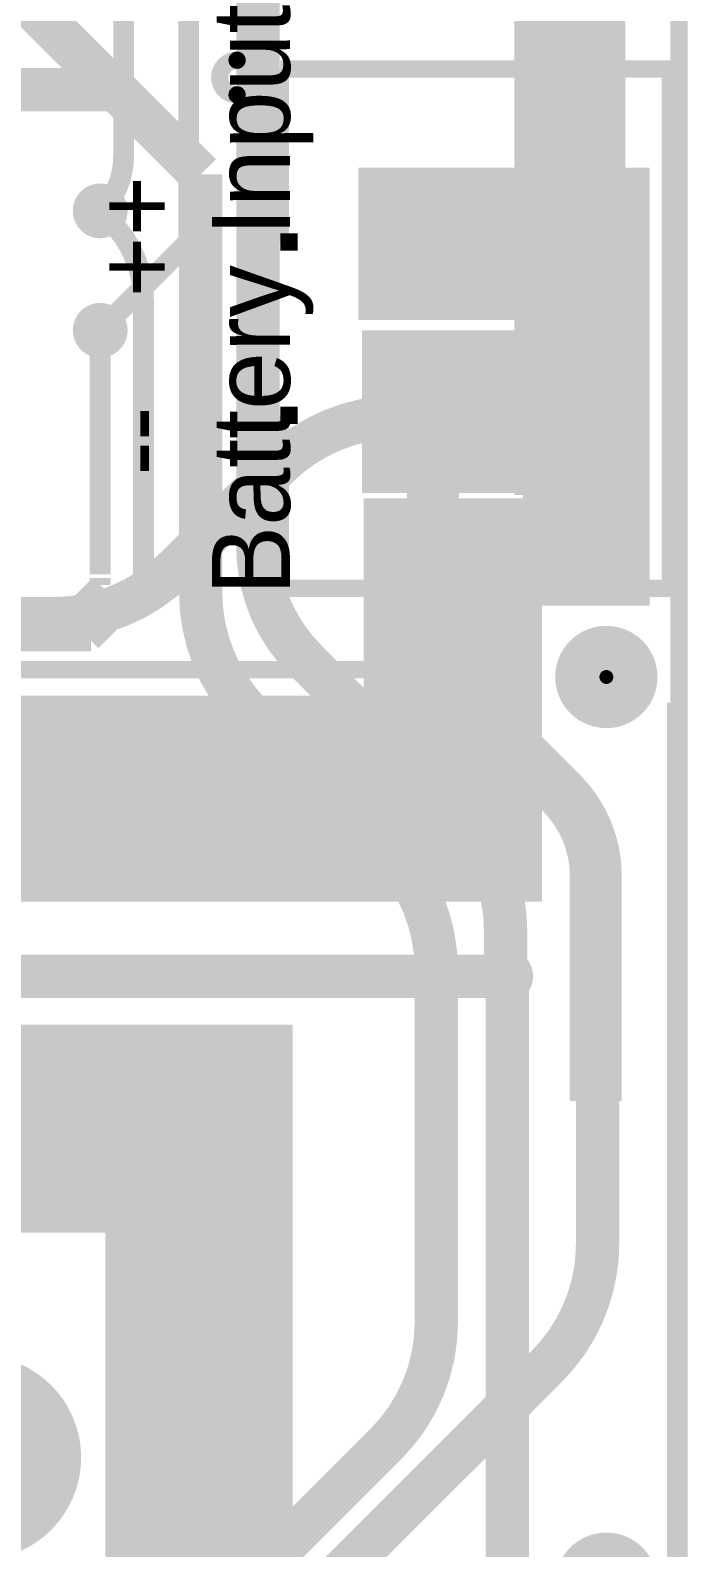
# Model space of a CAD drawing. Header units: millimetres. Extents: x 2.38 to 5.41, y 1.88 to 4.71.
# Drawn here: x 5.034 to 5.413, y 3.269 to 4.145 of the extents above; entities that cross this region are included whole.
import ezdxf

# ---------------------------------------------------------------- set-up
doc = ezdxf.new("R2010")
doc.units = ezdxf.units.MM
doc.header["$MEASUREMENT"] = 0
for name, color, linetype in [('BottomLayer', 5, 'Continuous'), ('BottomSolder', 6, 'Continuous'), ('Mechanical2', 216, 'Continuous'), ('MultiLayer', 9, 'Continuous'), ('PadHoleLayer', 156, 'Continuous'), ('TopLayer', 1, 'Continuous'), ('TopOverlay', 2, 'Continuous'), ('TopSolder', 216, 'Continuous'), ('ViaHoleLayer', 16, 'Continuous')]:
    doc.layers.add(name, color=color, linetype=linetype)

# ---------------------------------------------------------------- blocks, each defined once
blk = doc.blocks.new('2_PIN_JST_C_________14')
at = {"layer": 'BottomLayer', "const_width": 0.0375}
for points in [[(-0.01875, 0, 1), (0.01875, 0, 1)], [(0.08125, 0, 1), (0.11875, 0, 1)]]:
    blk.add_lwpolyline(points, format="xyb", close=True, dxfattribs=at)
at = {"layer": 'BottomSolder', "const_width": 0.0415}
for points in [[(-0.02075, 0, 1), (0.02075, 0, 1)], [(0.07925, 0, 1), (0.12075, 0, 1)]]:
    blk.add_lwpolyline(points, format="xyb", close=True, dxfattribs=at)
at = {"layer": 'MultiLayer', "const_width": 0.0375}
for points in [[(-0.01875, 0, 1), (0.01875, 0, 1)], [(0.08125, 0, 1), (0.11875, 0, 1)]]:
    blk.add_lwpolyline(points, format="xyb", close=True, dxfattribs=at)
at = {"layer": 'PadHoleLayer', "const_width": 0.0195}
for points in [[(-0.00975, 0, 1), (0.00975, 0, 1)], [(0.09025, 0, 1), (0.10975, 0, 1)]]:
    blk.add_lwpolyline(points, format="xyb", close=True, dxfattribs=at)
at = {"layer": 'TopLayer', "const_width": 0.0375}
for points in [[(-0.01875, 0, 1), (0.01875, 0, 1)], [(0.08125, 0, 1), (0.11875, 0, 1)]]:
    blk.add_lwpolyline(points, format="xyb", close=True, dxfattribs=at)
at = {"layer": 'TopOverlay', "const_width": 0.01}
for points in [[(0.2, 0.135), (-0.1, 0.135)], [(-0.1, -0.09), (-0.1, 0.135)], [(0.2, -0.09), (0.2, 0.135)], [(0, -0.09), (0, -0.08)], [(0.1, -0.09), (0.1, -0.08)], [(0, -0.09), (-0.1, -0.09)], [(0.2, -0.09), (0.1, -0.09)]]:
    blk.add_lwpolyline(points, dxfattribs=at)
at = {"layer": 'TopOverlay'}
for points, const_width in [([(-0.085, -0.115, 1), (-0.105, -0.115, 1)], 0.01), ([(-0.1075, -0.115, 1), (-0.1025, -0.115, 1)], 0.005), ([(-0.0875, -0.115, 1), (-0.0825, -0.115, 1)], 0.005)]:
    blk.add_lwpolyline(points, format="xyb", close=True, dxfattribs=dict(at, const_width=const_width))
at = {"layer": 'TopSolder', "const_width": 0.0415}
for points in [[(-0.02075, 0, 1), (0.02075, 0, 1)], [(0.07925, 0, 1), (0.12075, 0, 1)]]:
    blk.add_lwpolyline(points, format="xyb", close=True, dxfattribs=at)
blk = doc.blocks.new('SS_12D11L5_58')
at = {"layer": 'BottomLayer', "const_width": 0.05512}
for points in [[(-0.21654, -0.1811, 1), (-0.16142, -0.1811, 1)], [(-0.02756, -0.1811, 1), (0.02756, -0.1811, 1)], [(0.16142, -0.1811, 1), (0.21654, -0.1811, 1)]]:
    blk.add_lwpolyline(points, format="xyb", close=True, dxfattribs=at)
at = {"layer": 'BottomSolder'}
for points, const_width in [([(-0.26381, 0.1811, 1), (-0.25981, 0.1811, 1)], 0.004), ([(0.25981, 0.1811, 1), (0.26381, 0.1811, 1)], 0.004), ([(-0.21854, -0.1811, 1), (-0.15942, -0.1811, 1)], 0.05912), ([(-0.02956, -0.1811, 1), (0.02956, -0.1811, 1)], 0.05912), ([(0.15942, -0.1811, 1), (0.21854, -0.1811, 1)], 0.05912)]:
    blk.add_lwpolyline(points, format="xyb", close=True, dxfattribs=dict(at, const_width=const_width))
at = {"layer": 'MultiLayer', "const_width": 0.05512}
for points in [[(-0.21654, -0.1811, 1), (-0.16142, -0.1811, 1)], [(-0.02756, -0.1811, 1), (0.02756, -0.1811, 1)], [(0.16142, -0.1811, 1), (0.21654, -0.1811, 1)]]:
    blk.add_lwpolyline(points, format="xyb", close=True, dxfattribs=at)
at = {"layer": 'PadHoleLayer'}
for points, const_width in [([(-0.27657, 0.1811, 1), (-0.24705, 0.1811, 1)], 0.02953), ([(0.24705, 0.1811, 1), (0.27657, 0.1811, 1)], 0.02953), ([(-0.20472, -0.1811, 1), (-0.17323, -0.1811, 1)], 0.0315), ([(-0.01575, -0.1811, 1), (0.01575, -0.1811, 1)], 0.0315), ([(0.17323, -0.1811, 1), (0.20472, -0.1811, 1)], 0.0315)]:
    blk.add_lwpolyline(points, format="xyb", close=True, dxfattribs=dict(at, const_width=const_width))
at = {"layer": 'TopLayer', "const_width": 0.05512}
for points in [[(-0.21654, -0.1811, 1), (-0.16142, -0.1811, 1)], [(-0.02756, -0.1811, 1), (0.02756, -0.1811, 1)], [(0.16142, -0.1811, 1), (0.21654, -0.1811, 1)]]:
    blk.add_lwpolyline(points, format="xyb", close=True, dxfattribs=at)
at = {"layer": 'TopOverlay', "const_width": 0.01}
for points in [[(0.247, 0.221), (-0.247, 0.221)], [(-0.266, -0.216), (-0.266, 0.138)], [(0.266, -0.216), (0.266, 0.138)], [(-0.245, -0.216), (-0.266, -0.216)], [(-0.063, -0.217), (-0.133, -0.217)], [(0.12598, -0.217), (0.05598, -0.217)], [(0.266, -0.216), (0.245, -0.216)]]:
    blk.add_lwpolyline(points, dxfattribs=at)
at = {"layer": 'TopOverlay'}
for points, const_width in [([(-0.237, -0.238, 1), (-0.247, -0.238, 1)], 0.01969), ([(-0.25192, -0.238, 1), (-0.24208, -0.238, 1)], 0.00984), ([(-0.24192, -0.238, 1), (-0.23208, -0.238, 1)], 0.00984)]:
    blk.add_lwpolyline(points, format="xyb", close=True, dxfattribs=dict(at, const_width=const_width))
at = {"layer": 'TopSolder'}
for points, const_width in [([(-0.26381, 0.1811, 1), (-0.25981, 0.1811, 1)], 0.004), ([(0.25981, 0.1811, 1), (0.26381, 0.1811, 1)], 0.004), ([(-0.21854, -0.1811, 1), (-0.15942, -0.1811, 1)], 0.05912), ([(-0.02956, -0.1811, 1), (0.02956, -0.1811, 1)], 0.05912), ([(0.15942, -0.1811, 1), (0.21854, -0.1811, 1)], 0.05912)]:
    blk.add_lwpolyline(points, format="xyb", close=True, dxfattribs=dict(at, const_width=const_width))

msp = doc.modelspace()

# ---------------------------------------------------------------- linework, layer by layer
at = {"layer": 'BottomLayer'}
for points, const_width in [([(5.0875, 4.07259), (5.0875, 4.286)], 0.012), ([(5.125, 4.023), (5.125, 4.234)], 0.012), ([(5.074, 3.972), (5.125, 4.023)], 0.012), ([(5.24642, 3.922), (5.268, 3.922)], 0.025), ([(5.11779, 3.83479), (5.17571, 3.89271)], 0.025), ([(4.68, 3.8055), (5.04708, 3.8055)], 0.025), ([(4.981, 3.599), (5.308, 3.599)], 0.025), ([(5.309, 3.216), (5.309, 3.59659)], 0.025)]:
    msp.add_lwpolyline(points, dxfattribs=dict(at, const_width=const_width))
for points, const_width in [([(5.0875, 4.07259, -0.198912), (5.074, 4.04)], 0.012), ([(5.17571, 3.89271, -0.198912), (5.24642, 3.922)], 0.025), ([(5.11779, 3.83479, -0.198912), (5.04708, 3.8055)], 0.025), ([(5.308, 3.599, -0.198912), (5.309, 3.59659)], 0.025)]:
    msp.add_lwpolyline(points, format="xyb", dxfattribs=dict(at, const_width=const_width))
for points, const_width in [([(5.0845, 4.07259, 1), (5.0905, 4.07259, 1)], 0.006), ([(5.06809, 4.041, 1), (5.07991, 4.041, 1)], 0.01181), ([(5.071, 4.04, 1), (5.077, 4.04, 1)], 0.006), ([(5.06809, 3.972, 1), (5.07991, 3.972, 1)], 0.01181), ([(5.24017, 3.922, 1), (5.25267, 3.922, 1)], 0.0125), ([(5.16946, 3.89271, 1), (5.18196, 3.89271, 1)], 0.0125), ([(5.11154, 3.83479, 1), (5.12404, 3.83479, 1)], 0.0125), ([(5.04083, 3.8055, 1), (5.05333, 3.8055, 1)], 0.0125), ([(5.30175, 3.599, 1), (5.31425, 3.599, 1)], 0.0125), ([(5.30209, 3.599, 1), (5.31391, 3.599, 1)], 0.01181), ([(5.30275, 3.59659, 1), (5.31525, 3.59659, 1)], 0.0125)]:
    msp.add_lwpolyline(points, format="xyb", close=True, dxfattribs=dict(at, const_width=const_width))
for points in [[(5.223, 3.978), (5.391, 3.978), (5.223, 4.066), (5.391, 4.066)], [(5.318, 3.813), (5.391, 3.813), (5.318, 4.064), (5.391, 4.064)], [(5.226, 3.738), (5.329, 3.738), (5.226, 3.875), (5.329, 3.875)], [(4.949, 3.642), (5.329, 3.642), (4.949, 3.761), (5.329, 3.761)], [(4.942, 3.451), (5.184, 3.451), (4.942, 3.571), (5.184, 3.571)], [(5.077, 3.239), (5.185, 3.239), (5.077, 3.571), (5.185, 3.571)]]:
    msp.add_solid(points, dxfattribs=at)
at = {"layer": 'BottomSolder', "const_width": 0.01581}
for points in [[(5.06609, 4.041, 1), (5.08191, 4.041, 1)], [(5.06609, 3.972, 1), (5.08191, 3.972, 1)], [(5.30009, 3.599, 1), (5.31591, 3.599, 1)]]:
    msp.add_lwpolyline(points, format="xyb", close=True, dxfattribs=at)
at = {"layer": 'Mechanical2', "const_width": 0.01}
msp.add_lwpolyline([(5.408, 4.539), (5.408, 2.058)], dxfattribs=at)
at = {"layer": 'MultiLayer', "const_width": 0.01181}
for points in [[(5.06809, 4.041, 1), (5.07991, 4.041, 1)], [(5.06809, 3.972, 1), (5.07991, 3.972, 1)], [(5.30209, 3.599, 1), (5.31391, 3.599, 1)]]:
    msp.add_lwpolyline(points, format="xyb", close=True, dxfattribs=at)
at = {"layer": 'TopLayer'}
for points, const_width in [([(5.165, 3.84718), (5.165, 4.308)], 0.025), ([(5.00429, 4.18871), (5.082, 4.111)], 0.025), ([(4.647, 4.111), (5.082, 4.111)], 0.025), ([(5.082, 4.111), (5.083, 4.111)], 0.025), ([(5.083, 4.111), (5.132, 4.062)], 0.025), ([(5.132, 3.82042), (5.132, 4.062)], 0.025), ([(5.074, 4.041), (5.07991, 4.03509)], 0.012), ([(5.099, 3.823), (5.099, 3.989)], 0.012), ([(5.074, 3.831), (5.074, 3.972)], 0.012), ([(5.266, 3.82042), (5.266, 3.922)], 0.03), ([(5.06082, 3.81169), (5.074, 3.82487)], 0.012), ([(5.074, 3.82487), (5.074, 3.829)], 0.012), ([(5.06869, 3.79269), (5.099, 3.823)], 0.012), ([(4.68971, 3.81169), (5.06082, 3.81169)], 0.012), ([(4.69171, 3.79269), (5.06869, 3.79269)], 0.012), ([(5.19329, 3.78071), (5.27871, 3.69529)], 0.025), ([(5.16129, 3.74971), (5.172, 3.739)], 0.025), ([(5.29529, 3.74971), (5.3402, 3.7048)], 0.03), ([(5.1725, 3.7395), (5.23871, 3.67329)], 0.025), ([(5.36, 3.527), (5.36, 3.657)], 0.03), ([(5.308, 3.599), (5.308, 3.62458)], 0.025), ([(5.268, 3.39942), (5.268, 3.60258)], 0.025), ([(5.361, 3.44442), (5.361, 3.527)], 0.025), ([(5.17129, 3.21329), (5.33171, 3.37371)], 0.025), ([(5.15529, 3.24529), (5.23871, 3.32871)], 0.025)]:
    msp.add_lwpolyline(points, dxfattribs=dict(at, const_width=const_width))
for points, const_width in [([(5.06809, 4.041, 1), (5.07991, 4.041, 1)], 0.01181), ([(5.07691, 4.03509, 1), (5.08291, 4.03509, 1)], 0.006), ([(5.096, 3.989, 1), (5.102, 3.989, 1)], 0.006), ([(5.06809, 3.972, 1), (5.07991, 3.972, 1)], 0.01181), ([(5.15875, 3.84718, 1), (5.17125, 3.84718, 1)], 0.0125), ([(5.12575, 3.82042, 1), (5.13825, 3.82042, 1)], 0.0125), ([(5.16335, 3.81841, 1), (5.17585, 3.81841, 1)], 0.0125), ([(5.16335, 3.81841, 1), (5.17585, 3.81841, 1)], 0.0125), ([(5.16335, 3.81841, 1), (5.17585, 3.81841, 1)], 0.0125), ([(5.2585, 3.82042, 1), (5.2735, 3.82042, 1)], 0.015), ([(5.18575, 3.782, 1), (5.19825, 3.782, 1)], 0.0125), ([(5.18704, 3.78071, 1), (5.19954, 3.78071, 1)], 0.0125), ([(5.1471, 3.75866, 1), (5.1596, 3.75866, 1)], 0.0125), ([(5.1471, 3.75866, 1), (5.1596, 3.75866, 1)], 0.0125), ([(5.15504, 3.74971, 1), (5.16754, 3.74971, 1)], 0.0125), ([(5.28779, 3.74971, 1), (5.30279, 3.74971, 1)], 0.015), ([(5.3327, 3.7048, 1), (5.3477, 3.7048, 1)], 0.015), ([(5.27246, 3.69529, 1), (5.28496, 3.69529, 1)], 0.0125), ([(5.23246, 3.67329, 1), (5.24496, 3.67329, 1)], 0.0125), ([(5.3525, 3.657, 1), (5.3675, 3.657, 1)], 0.015), ([(5.30175, 3.62458, 1), (5.31425, 3.62458, 1)], 0.0125), ([(5.26175, 3.60258, 1), (5.27425, 3.60258, 1)], 0.0125), ([(5.30209, 3.599, 1), (5.31391, 3.599, 1)], 0.01181), ([(5.35475, 3.44442, 1), (5.36725, 3.44442, 1)], 0.0125), ([(5.35375, 3.43031, 1), (5.36625, 3.43031, 1)], 0.0125), ([(5.35375, 3.43031, 1), (5.36625, 3.43031, 1)], 0.0125), ([(5.26175, 3.39942, 1), (5.27425, 3.39942, 1)], 0.0125), ([(5.32546, 3.37371, 1), (5.33796, 3.37371, 1)], 0.0125), ([(5.23246, 3.32871, 1), (5.24496, 3.32871, 1)], 0.0125)]:
    msp.add_lwpolyline(points, format="xyb", close=True, dxfattribs=dict(at, const_width=const_width))
for points, const_width in [([(5.07991, 4.03509, -0.198912), (5.099, 3.989)], 0.012), ([(5.1696, 3.81841, -0.079513), (5.165, 3.84718)], 0.025), ([(5.15335, 3.75866, -0.167967), (5.132, 3.82042)], 0.025), ([(5.192, 3.782, -0.117541), (5.1696, 3.81841)], 0.025), ([(5.19329, 3.78071, -0.112731), (5.1696, 3.81841)], 0.025), ([(5.29529, 3.74971, -0.198912), (5.266, 3.82042)], 0.03), ([(5.16129, 3.74971, -0.029945), (5.15335, 3.75866)], 0.025), ([(5.3402, 3.7048, -0.198912), (5.36, 3.657)], 0.03), ([(5.27871, 3.69529, -0.198912), (5.308, 3.62458)], 0.025), ([(5.23871, 3.67329, -0.198912), (5.268, 3.60258)], 0.025), ([(5.361, 3.44442, -0.0354), (5.36, 3.43031)], 0.025), ([(5.36, 3.43031, -0.162369), (5.33171, 3.37371)], 0.025), ([(5.268, 3.39942, -0.198912), (5.23871, 3.32871)], 0.025)]:
    msp.add_lwpolyline(points, format="xyb", dxfattribs=dict(at, const_width=const_width))
for points in [[(5.313, 3.877), (5.377, 3.877), (5.313, 4.255), (5.377, 4.255)], [(5.225, 3.878), (5.339, 3.878), (5.225, 3.972), (5.339, 3.972)]]:
    msp.add_solid(points, dxfattribs=at)
at = {"layer": 'TopSolder', "const_width": 0.01581}
for points in [[(5.06609, 4.041, 1), (5.08191, 4.041, 1)], [(5.06609, 3.972, 1), (5.08191, 3.972, 1)], [(5.30009, 3.599, 1), (5.31591, 3.599, 1)]]:
    msp.add_lwpolyline(points, format="xyb", close=True, dxfattribs=at)
at = {"layer": 'ViaHoleLayer', "const_width": 0.00591}
for points in [[(5.07105, 4.041, 1), (5.07695, 4.041, 1)], [(5.07105, 3.972, 1), (5.07695, 3.972, 1)], [(5.30505, 3.599, 1), (5.31095, 3.599, 1)]]:
    msp.add_lwpolyline(points, format="xyb", close=True, dxfattribs=at)

# ---------------------------------------------------------------- block references
at = {"rotation": 270}
for name, p in [('2_PIN_JST_C_________14', (5.268, 4.023)), ('SS_12D11L5_58', (5.185, 3.51))]:
    msp.add_blockref(name, p, dxfattribs=at)

# ---------------------------------------------------------------- texts
at = {"layer": 'TopOverlay'}
for s, p in [('Battery Input', (5.18348, 3.819)), ('++', (5.117, 3.991)), ('--', (5.117, 3.888))]:
    msp.add_text(s, height=0.045, rotation=90, dxfattribs=at).set_placement(p)

doc.saveas('drawing.dxf')
